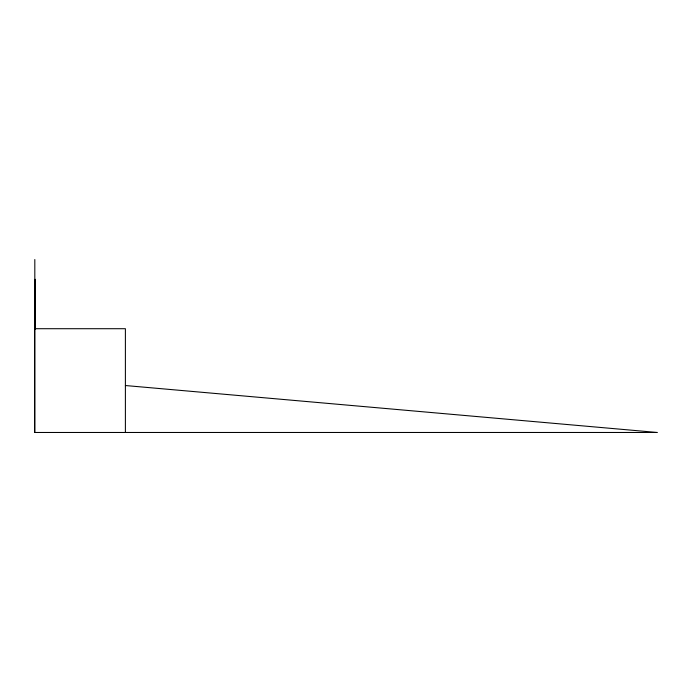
<?xml version="1.0" encoding="UTF-8"?>
<svg xmlns="http://www.w3.org/2000/svg" width="692" height="692" viewBox="0 0 692 692"><rect width="100%" height="100%" fill="white"/><g stroke="black" fill="none" stroke-linecap="round" stroke-linejoin="round"><path stroke-width="1.04" d="M125.39 385.53L657.4 432.474L34.6 432.474L34.6 328.709L125.39 328.709L125.39 432.474M35.162 279.274L35.162 329.427M34.816 259.526L34.816 432.474"/></g></svg>
